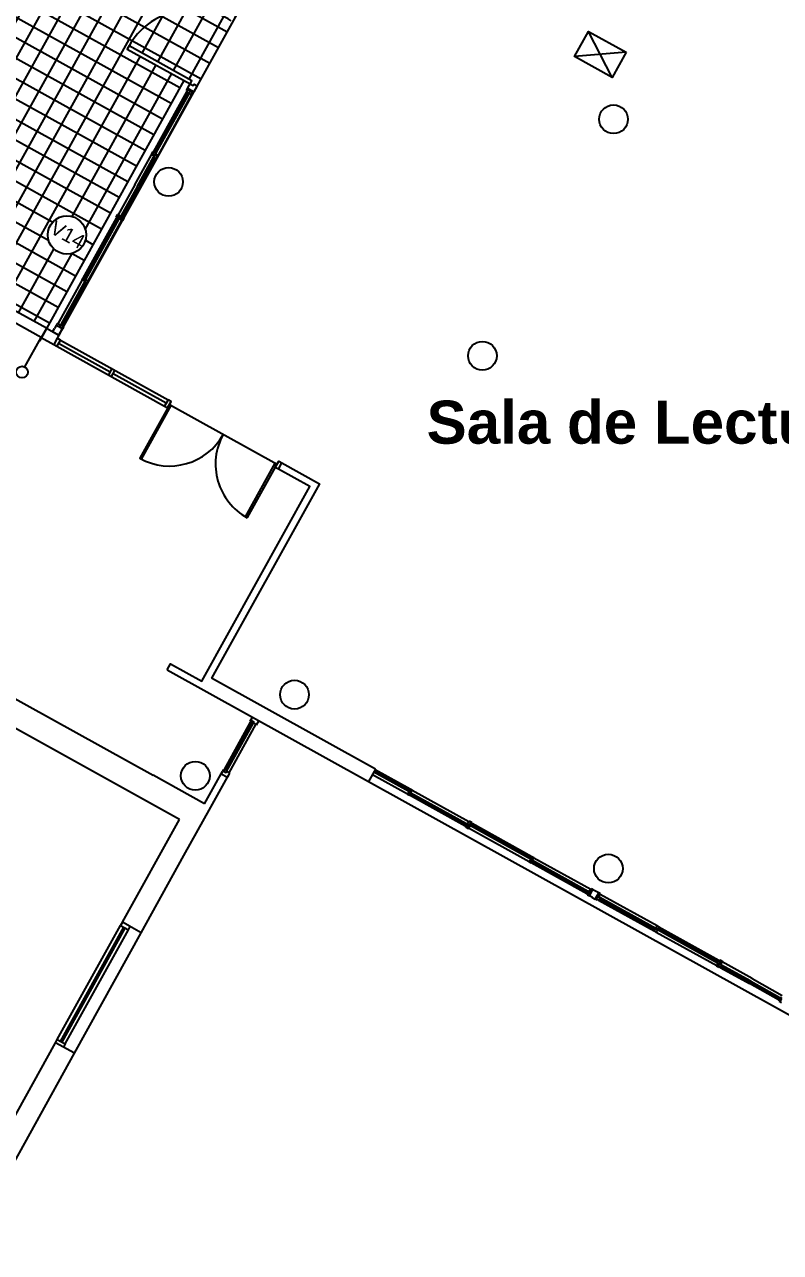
# Model space of a CAD drawing. Header units: millimetres. Extents: x -735 to -481, y 85 to 450.
# Drawn here: x -614.41 to -603.87, y 314.1 to 331.21 of the extents above; entities that cross this region are included whole.
import ezdxf
from ezdxf.enums import TextEntityAlignment as Align

# ---------------------------------------------------------------- set-up
doc = ezdxf.new("R2010")
doc.units = ezdxf.units.MM
doc.layers.get('0').update_dxf_attribs({"color": 6, "linetype": 'CONTINUOUS'})
for name, color, linetype in [('A CONSTRUIR', 1, 'CONTINUOUS'), ('A-CARPINTERIAS PUERTAS', 2, 'CONTINUOUS'), ('A-MUROS', 5, 'CONTINUOUS'), ('dib - cotas', 1, 'CONTINUOUS'), ('dib - muro vista2', 2, 'CONTINUOUS'), ('dib - texto', 2, 'CONTINUOUS'), ('E-COLUMNAS CILINDRICAS', 6, 'CONTINUOUS'), ('VIDRIO', 253, 'CONTINUOUS'), ('VISTA3', 1, 'CONTINUOUS'), ('VISTA4', 3, 'CONTINUOUS')]:
    doc.layers.add(name, color=color, linetype=linetype)
doc.styles.add('STYLE1', font='swisseb.ttf', dxfattribs={"width": 1.32})
doc.styles.add('STYLE2', font='arial.ttf')

# ---------------------------------------------------------------- blocks, each defined once
blk = doc.blocks.new('d')
at = {"layer": 'VISTA3'}
for p, q in [((-14.224, 47.622), (-14.254, 47.622)), ((-14.224, 47.622), (-14.224, 47.612)), ((-14.209, 47.592), (-13.319, 47.592)), ((-12.324, 47.622), (-12.324, 47.572)), ((-12.284, 47.622), (-12.324, 47.622)), ((-12.284, 47.622), (-12.284, 47.612)), ((-12.284, 47.622), (-12.284, 47.612)), ((-12.269, 47.592), (-11.804, 47.592)), ((-11.339, 47.592), (-11.804, 47.592)), ((-11.324, 47.622), (-11.324, 47.612)), ((-11.324, 47.622), (-11.324, 47.612)), ((-11.324, 47.622), (-11.284, 47.622)), ((-11.284, 47.622), (-11.284, 47.572)), ((-9.399, 47.592), (-10.289, 47.592)), ((-9.384, 47.622), (-9.384, 47.612)), ((-9.384, 47.622), (-9.354, 47.622)), ((-14.224, 47.522), (-14.254, 47.522)), ((-14.224, 47.572), (-14.224, 47.522)), ((-13.289, 47.552), (-12.334, 47.552)), ((-12.324, 47.532), (-12.324, 47.522)), ((-12.324, 47.522), (-12.284, 47.522)), ((-12.284, 47.572), (-12.284, 47.522)), ((-12.284, 47.572), (-12.284, 47.522)), ((-11.324, 47.572), (-11.324, 47.522)), ((-11.324, 47.572), (-11.324, 47.522)), ((-11.284, 47.522), (-11.324, 47.522)), ((-11.284, 47.532), (-11.284, 47.522)), ((-10.319, 47.552), (-11.274, 47.552)), ((-9.384, 47.572), (-9.384, 47.522)), ((-9.384, 47.522), (-9.354, 47.522))]:
    blk.add_line(p, q, dxfattribs=at)
for points in [[(-14.304, 47.622), (-14.254, 47.622), (-14.254, 47.522), (-14.304, 47.522)], [(-9.304, 47.622), (-9.354, 47.622), (-9.354, 47.522), (-9.304, 47.522)]]:
    blk.add_lwpolyline(points, dxfattribs=at)
for points in [[(-14.239, 47.572), (-14.209, 47.572), (-14.209, 47.612), (-14.239, 47.612)], [(-13.319, 47.572), (-13.289, 47.572), (-13.289, 47.612), (-13.319, 47.612)], [(-12.299, 47.572), (-12.269, 47.572), (-12.269, 47.612), (-12.299, 47.612)], [(-11.309, 47.572), (-11.339, 47.572), (-11.339, 47.612), (-11.309, 47.612)], [(-10.289, 47.572), (-10.319, 47.572), (-10.319, 47.612), (-10.289, 47.612)], [(-9.369, 47.572), (-9.399, 47.572), (-9.399, 47.612), (-9.369, 47.612)], [(-13.319, 47.532), (-13.289, 47.532), (-13.289, 47.572), (-13.319, 47.572)], [(-12.334, 47.532), (-12.309, 47.532), (-12.309, 47.572), (-12.334, 47.572)], [(-11.274, 47.532), (-11.299, 47.532), (-11.299, 47.572), (-11.274, 47.572)], [(-10.289, 47.532), (-10.319, 47.532), (-10.319, 47.572), (-10.289, 47.572)]]:
    blk.add_lwpolyline(points, close=True, dxfattribs=at)
at = {"layer": 'VISTA4', "color": 1}
for p, q in [((-14.209, 47.612), (-13.319, 47.612)), ((-13.289, 47.612), (-12.324, 47.612)), ((-12.269, 47.612), (-11.804, 47.612)), ((-11.339, 47.612), (-11.804, 47.612)), ((-10.319, 47.612), (-11.284, 47.612)), ((-9.399, 47.612), (-10.289, 47.612)), ((-13.319, 47.532), (-14.224, 47.532)), ((-13.319, 47.572), (-14.209, 47.572)), ((-13.289, 47.572), (-12.334, 47.572)), ((-13.289, 47.532), (-12.334, 47.532)), ((-11.804, 47.532), (-12.284, 47.532)), ((-11.804, 47.572), (-12.269, 47.572)), ((-11.804, 47.572), (-11.339, 47.572)), ((-11.804, 47.532), (-11.324, 47.532)), ((-10.319, 47.572), (-11.274, 47.572)), ((-10.319, 47.532), (-11.274, 47.532)), ((-10.289, 47.572), (-9.399, 47.572)), ((-10.289, 47.532), (-9.384, 47.532))]:
    blk.add_line(p, q, dxfattribs=at)

msp = doc.modelspace()

# ---------------------------------------------------------------- hatches: boundary and pattern name
at = {"layer": 'VIDRIO'}
h = msp.add_hatch(dxfattribs=at)
h.set_pattern_fill('_USER,_O', color=256, scale=0.25, angle=-29, double=1, pattern_type=0)
h.set_pattern_definition([(331, (-758.40567, 468.23622), (0.1212024, 0.21865493), []), (61, (-758.40567, 468.23622), (-0.21865493, 0.1212024), [])])
h.paths.add_polyline_path([(-616.23, 328.158), (-616.231, 328.158), (-614.103, 326.978), (-614.103, 326.979), (-614.102, 326.979), (-612.187, 330.434), (-612.975, 330.871), (-612.951, 330.914, -0.392428), (-611.638, 331.327, -0.392428), (-611.984, 332.659), (-611.959, 332.703), (-611.171, 332.266), (-609.503, 335.276), (-635.606, 334.82), (-636.169, 333.804), (-634.6, 332.935), (-634.084, 332.649), (-632.16, 331.582), (-631.644, 331.296), (-629.903, 330.331), (-625.093, 327.665), (-621.148, 325.478), (-620.506, 325.122), (-619.701, 324.676), (-618.401, 323.955), (-617.597, 323.509), (-616.308, 322.795), (-616.27, 322.863), (-616.262, 322.858), (-615.399, 324.413), (-615.408, 324.418), (-615.373, 324.482), (-615.46, 324.531), (-617.588, 325.709, -1.000421)])
h.paths.add_polyline_path([(-620.774, 333.332), (-620.775, 333.382), (-620.783, 333.832), (-618.783, 333.867), (-618.774, 333.367)], flags=16)
h.paths.add_polyline_path([(-620.633, 325.511, -1), (-620.983, 325.705, -1)], flags=16)
h.paths.add_polyline_path([(-622.597, 334.629, -1), (-622.497, 334.574, -1)], flags=16)
h.paths.add_polyline_path([(-622.564, 334.611, -1), (-622.529, 334.592, -1)], flags=0)
h.paths.add_polyline_path([(-624.274, 333.271), (-626.273, 333.236), (-626.274, 333.286), (-626.282, 333.736), (-624.282, 333.771)], flags=16)
h.paths.add_polyline_path([(-617.098, 334.725, -1), (-616.997, 334.669, -1)], flags=16)
h.paths.add_polyline_path([(-617.065, 334.707, -1), (-617.03, 334.688, -1)], flags=0)
h.paths.add_polyline_path([(-616.672, 324.965, -1), (-616.815, 325.044, -1)], flags=16)
h.paths.add_polyline_path([(-615.275, 333.428), (-615.276, 333.478), (-615.284, 333.928), (-613.284, 333.963), (-613.275, 333.463)], flags=16)
h.paths.add_polyline_path([(-616.436, 324.834, -1), (-616.579, 324.913, -1)], flags=16)
h.paths.add_polyline_path([(-614.051, 328.409, -1), (-613.583, 328.149, -1)], flags=16)
h.paths.add_polyline_path([(-616.2, 324.703, -1), (-616.343, 324.782, -1)], flags=16)
h.paths.add_polyline_path([(-615.964, 324.572, -1), (-616.107, 324.652, -1)], flags=16)
h.paths.add_polyline_path([(-616.26, 323.087, -1), (-616.61, 323.281, -1)], flags=16)
h.paths.add_polyline_path([(-612.713, 332.071, -1), (-612.245, 331.812, -1)], flags=16)
h.paths.add_polyline_path([(-628.096, 334.533, -1), (-627.996, 334.478, -1)], flags=16)
h.paths.add_polyline_path([(-628.063, 334.515, -1), (-628.028, 334.496, -1)], flags=0)
h.paths.add_polyline_path([(-629.773, 333.175), (-631.773, 333.14), (-631.773, 333.19), (-631.781, 333.64), (-629.782, 333.675)], flags=16)
h.paths.add_polyline_path([(-611.598, 334.821, -1), (-611.498, 334.765, -1)], flags=16)
h.paths.add_polyline_path([(-611.566, 334.803, -1), (-611.531, 334.784, -1)], flags=0)
h.paths.add_polyline_path([(-610.585, 334.558, -1), (-610.117, 334.299, -1)], flags=16)
h.paths.add_polyline_path([(-633.595, 334.437, -1), (-633.495, 334.382, -1)], flags=16)
h.paths.add_polyline_path([(-633.562, 334.419, -1), (-633.527, 334.4, -1)], flags=0)
h.paths.add_polyline_path([(-611.009, 332.147), (-611.053, 332.172), (-611.041, 332.194), (-611.085, 332.218), (-611.109, 332.174), (-611.984, 332.659, 0.392428), (-611.638, 331.327, -0.031395), (-611.527, 331.265, -0.031395), (-611.638, 331.327, 0.392428), (-612.951, 330.914), (-612.076, 330.429), (-612.1, 330.386), (-612.057, 330.362), (-612.044, 330.383), (-612.001, 330.359)])
h.paths.add_polyline_path([(-616.829, 324.996), (-616.703, 324.926), (-616.651, 325.019), (-616.778, 325.089)], flags=24)
h.paths.add_polyline_path([(-616.594, 324.864), (-616.467, 324.793), (-616.414, 324.888), (-616.542, 324.959)], flags=24)
h.paths.add_polyline_path([(-616.358, 324.733), (-616.231, 324.663), (-616.178, 324.757), (-616.306, 324.828)], flags=24)
h.paths.add_polyline_path([(-616.121, 324.603), (-615.994, 324.533), (-615.943, 324.626), (-616.069, 324.696)], flags=24)
h.paths.add_polyline_path([(-610.674, 334.448), (-610.151, 334.158), (-610.005, 334.421), (-610.528, 334.711)], flags=24)
h.paths.add_polyline_path([(-614.14, 328.298), (-613.617, 328.008), (-613.471, 328.272), (-613.994, 328.561)], flags=24)
h.paths.add_polyline_path([(-612.805, 331.957), (-612.281, 331.666), (-612.132, 331.934), (-612.656, 332.225)], flags=24)

# ---------------------------------------------------------------- linework, layer by layer
msp.add_lwpolyline([(-612.112, 330.364), (-612.1, 330.386), (-612.057, 330.362), (-612.044, 330.383), (-612.001, 330.359), (-612.013, 330.337), (-612.013, 330.337), (-612.025, 330.316)])
msp.add_arc((-612.072, 330.413), 1.012, 57.4036, 150.3021)
at = {"layer": 'A CONSTRUIR'}
msp.add_circle((-614.442, 326.368), 0.0819, dxfattribs=at)
at = {"layer": 'A-CARPINTERIAS PUERTAS'}
msp.add_line((-610.865, 325.023), (-610.846, 325.058), dxfattribs=at)
for points in [[(-612.385, 325.913), (-612.799, 325.166), (-612.777, 325.154), (-612.363, 325.901), (-612.385, 325.913)], [(-610.892, 325.085), (-611.306, 324.339), (-611.328, 324.351), (-610.914, 325.097), (-610.892, 325.085)]]:
    msp.add_lwpolyline(points, dxfattribs=at)
for centre, start, end in [((-612.385, 325.913), 241, 331), ((-610.892, 325.085), 151, 241)]:
    msp.add_arc(centre, 0.854, start, end, dxfattribs=at)
at = {"layer": 'A-MUROS'}
for p, q in [((-614.103, 326.978), (-616.231, 328.158)), ((-614.175, 326.848), (-616.303, 328.027)), ((-614.103, 326.979), (-614.175, 326.848)), ((-614.103, 326.978), (-613.928, 326.882)), ((-614.175, 326.848), (-614.001, 326.751)), ((-612.791, 320.434), (-616.633, 322.564)), ((-612.421, 322.216), (-609.614, 320.66)), ((-609.517, 320.835), (-611.8, 322.1)), ((-609.64, 320.903), (-609.64, 320.903)), ((-611.9, 320.352), (-612.617, 320.749)), ((-612.249, 320.134), (-612.791, 320.434)), ((-612.186, 319.628), (-611.812, 320.303)), ((-613.044, 318.699), (-612.249, 320.134)), ((-612.782, 318.554), (-612.186, 319.628)), ((-612.782, 318.554), (-613.044, 318.699)), ((-614.848, 315.446), (-613.975, 317.02)), ((-613.713, 316.875), (-613.975, 317.02)), ((-615.252, 314.098), (-613.713, 316.875))]:
    msp.add_line(p, q, dxfattribs=at)
for points in [[(-613.928, 326.882), (-614.001, 326.751)], [(-612.421, 322.216), (-612.373, 322.303), (-611.935, 322.061), (-610.432, 324.773), (-610.869, 325.015), (-610.821, 325.103), (-610.296, 324.812), (-611.8, 322.1)], [(-617.597, 323.509), (-612.617, 320.749)], [(-611.9, 320.352), (-611.668, 320.77)], [(-611.9, 320.352), (-611.668, 320.77)], [(-611.812, 320.303), (-611.58, 320.722)], [(-611.812, 320.303), (-611.58, 320.722)], [(-611.668, 320.77), (-611.58, 320.722)], [(-609.517, 320.835), (-609.614, 320.66)]]:
    msp.add_lwpolyline(points, dxfattribs=at)
at = {"layer": 'dib - cotas'}
for p, q in [((-612.151, 330.294), (-612.136, 330.321)), ((-612.132, 330.267), (-612.595, 329.431)), ((-612.142, 330.289), (-612.151, 330.294)), ((-612.064, 330.246), (-612.072, 330.251)), ((-612.064, 330.246), (-612.049, 330.272)), ((-612.592, 329.355), (-612.817, 328.948)), ((-612.626, 329.437), (-612.645, 329.402)), ((-612.602, 329.378), (-612.645, 329.402)), ((-612.602, 329.378), (-612.645, 329.402)), ((-612.617, 329.432), (-612.626, 329.437)), ((-612.539, 329.389), (-612.582, 329.413)), ((-612.558, 329.354), (-612.567, 329.359)), ((-612.558, 329.354), (-612.567, 329.359)), ((-612.558, 329.354), (-612.539, 329.389)), ((-613.042, 328.542), (-612.817, 328.948)), ((-613.572, 327.669), (-613.109, 328.504)), ((-613.13, 328.528), (-613.111, 328.563)), ((-613.122, 328.523), (-613.13, 328.528)), ((-613.067, 328.538), (-613.111, 328.563)), ((-613.067, 328.538), (-613.111, 328.563)), ((-613.043, 328.479), (-613.087, 328.503)), ((-613.023, 328.514), (-613.043, 328.479)), ((-613.023, 328.514), (-613.032, 328.519)), ((-613.023, 328.514), (-613.032, 328.519)), ((-613.884, 327.023), (-613.551, 327.623)), ((-613.953, 327.044), (-613.967, 327.018)), ((-613.909, 327.02), (-613.953, 327.044)), ((-613.865, 326.996), (-613.88, 326.969)), ((-613.865, 326.996), (-613.874, 327)), ((-614.402, 326.439), (-614.175, 326.848)), ((-613.952, 326.839), (-614.001, 326.751)), ((-613.933, 326.771), (-613.215, 326.373)), ((-613.191, 326.417), (-613.239, 326.329)), ((-613.171, 326.349), (-612.432, 325.939)), ((-612.408, 325.983), (-612.457, 325.895)), ((-611.606, 320.82), (-611.241, 321.478)), ((-611.262, 321.501), (-611.231, 321.557)), ((-611.254, 321.496), (-611.262, 321.501)), ((-611.175, 321.453), (-611.219, 321.477)), ((-611.175, 321.453), (-611.144, 321.509)), ((-611.668, 320.77), (-611.651, 320.8)), ((-611.651, 320.8), (-611.668, 320.77)), ((-611.668, 320.77), (-611.58, 320.722)), ((-611.637, 320.826), (-611.651, 320.8)), ((-611.628, 320.821), (-611.637, 320.826)), ((-611.549, 320.777), (-611.593, 320.802)), ((-611.58, 320.722), (-611.564, 320.751)), ((-611.564, 320.751), (-611.58, 320.722)), ((-611.549, 320.777), (-611.564, 320.751)), ((-609.042, 320.537), (-609.531, 320.808)), ((-608.257, 320.056), (-609.036, 320.488)), ((-608.234, 320.067), (-608.21, 320.11)), ((-608.234, 320.067), (-608.21, 320.11)), ((-608.224, 320.004), (-608.199, 320.047)), ((-608.175, 320.091), (-608.21, 320.11)), ((-607.346, 319.597), (-608.181, 320.06)), ((-608.18, 320.082), (-608.175, 320.091)), ((-608.259, 320.023), (-608.254, 320.032)), ((-608.259, 320.023), (-608.254, 320.032)), ((-608.259, 320.023), (-608.224, 320.004)), ((-606.56, 319.116), (-607.339, 319.547)), ((-606.562, 319.082), (-606.557, 319.091)), ((-606.562, 319.082), (-606.536, 319.068)), ((-606.538, 319.126), (-606.513, 319.17)), ((-606.513, 319.17), (-606.487, 319.155)), ((-606.428, 319.008), (-606.454, 319.023)), ((-606.428, 319.008), (-606.423, 319.017)), ((-606.38, 319.096), (-606.406, 319.11)), ((-606.404, 319.052), (-606.38, 319.096)), ((-606.401, 319.027), (-605.622, 318.596)), ((-605.576, 318.616), (-604.741, 318.153)), ((-604.723, 318.166), (-604.718, 318.175)), ((-604.718, 318.175), (-604.683, 318.155)), ((-604.707, 318.112), (-604.683, 318.155)), ((-604.707, 318.112), (-604.683, 318.155)), ((-604.766, 318.087), (-604.742, 318.131)), ((-604.731, 318.068), (-604.766, 318.087)), ((-604.731, 318.068), (-604.727, 318.077)), ((-604.731, 318.068), (-604.727, 318.077)), ((-604.704, 318.087), (-604.297, 317.861)), ((-603.89, 317.636), (-604.297, 317.861)), ((-603.892, 317.602), (-603.887, 317.611)), ((-603.892, 317.602), (-603.887, 317.611)), ((-603.892, 317.602), (-603.857, 317.583))]:
    msp.add_line(p, q, dxfattribs=at)
for points in [[(-606.026, 330.825), (-606.22, 330.475), (-606.744, 330.766), (-606.55, 331.116)], [(-612.1, 330.386), (-612.076, 330.429), (-612.951, 330.914), (-612.975, 330.871)], [(-612.135, 330.303), (-612.15, 330.276), (-612.115, 330.257), (-612.1, 330.283)], [(-612.1, 330.283), (-612.115, 330.257), (-612.08, 330.238), (-612.065, 330.264)], [(-612.613, 329.441), (-612.625, 329.419), (-612.59, 329.4), (-612.578, 329.422)], [(-612.594, 329.391), (-612.609, 329.365), (-612.574, 329.345), (-612.56, 329.372)], [(-613.126, 328.514), (-613.114, 328.536), (-613.079, 328.516), (-613.091, 328.495)], [(-613.074, 328.525), (-613.06, 328.551), (-613.025, 328.532), (-613.039, 328.506)], [(-613.604, 327.652), (-613.589, 327.679), (-613.554, 327.659), (-613.569, 327.633)], [(-613.569, 327.633), (-613.554, 327.659), (-613.519, 327.64), (-613.534, 327.614)], [(-613.916, 327.007), (-613.902, 327.033), (-613.867, 327.014), (-613.881, 326.987)], [(-611.258, 321.488), (-611.246, 321.51), (-611.211, 321.49), (-611.224, 321.468)], [(-611.623, 320.83), (-611.635, 320.808), (-611.6, 320.788), (-611.588, 320.81)], [(-609.006, 320.54), (-609.033, 320.555), (-609.052, 320.52), (-609.026, 320.505)], [(-609.026, 320.505), (-609.052, 320.52), (-609.071, 320.485), (-609.045, 320.47)], [(-608.221, 320.059), (-608.247, 320.074), (-608.267, 320.039), (-608.241, 320.024)], [(-608.171, 320.077), (-608.193, 320.09), (-608.212, 320.055), (-608.191, 320.042)], [(-607.329, 319.565), (-607.355, 319.579), (-607.375, 319.544), (-607.348, 319.53)], [(-607.31, 319.6), (-607.336, 319.614), (-607.355, 319.579), (-607.329, 319.565)], [(-606.524, 319.119), (-606.551, 319.133), (-606.57, 319.098), (-606.544, 319.084)], [(-606.417, 319.059), (-606.391, 319.045), (-606.41, 319.01), (-606.436, 319.024)], [(-613.044, 318.699), (-613.068, 318.656), (-612.959, 318.595), (-612.935, 318.639)], [(-605.612, 318.613), (-605.586, 318.599), (-605.606, 318.564), (-605.632, 318.578)], [(-605.593, 318.648), (-605.567, 318.634), (-605.586, 318.599), (-605.612, 318.613)], [(-604.732, 318.171), (-604.71, 318.159), (-604.729, 318.124), (-604.751, 318.136)], [(-604.72, 318.119), (-604.694, 318.104), (-604.713, 318.069), (-604.74, 318.084)], [(-603.854, 317.639), (-603.881, 317.653), (-603.9, 317.618), (-603.874, 317.604)], [(-613.975, 317.02), (-613.951, 317.064), (-613.841, 317.003), (-613.866, 316.959)]]:
    msp.add_lwpolyline(points, close=True, dxfattribs=at)
for points in [[(-612.025, 330.316), (-612.049, 330.272), (-612.136, 330.321), (-612.112, 330.364)], [(-613.904, 326.926), (-613.928, 326.882), (-614.016, 326.93), (-613.991, 326.974)], [(-613.904, 326.926), (-613.88, 326.969), (-613.967, 327.018), (-613.991, 326.974)], [(-614.001, 326.751), (-613.957, 326.727), (-613.908, 326.814), (-613.952, 326.839)], [(-613.239, 326.329), (-613.196, 326.305), (-613.147, 326.392), (-613.191, 326.417)], [(-612.457, 325.895), (-612.413, 325.871), (-612.364, 325.958), (-612.408, 325.983)], [(-610.869, 325.015), (-610.913, 325.04), (-610.865, 325.127), (-610.821, 325.103)], [(-606.492, 319.044), (-606.536, 319.068), (-606.487, 319.155), (-606.443, 319.131)], [(-606.498, 319.047), (-606.454, 319.023), (-606.406, 319.11), (-606.45, 319.135)]]:
    msp.add_lwpolyline(points, dxfattribs=at)
at = {"layer": 'dib - muro vista2'}
msp.add_circle((-613.817, 328.279), 0.267, dxfattribs=at)
at = {"layer": 'E-COLUMNAS CILINDRICAS'}
for centre in [(-606.2, 329.892), (-612.4, 329.019), (-608.027, 326.595), (-610.645, 321.872), (-612.027, 320.741), (-612.027, 320.741), (-606.272, 319.448)]:
    msp.add_circle(centre, 0.2, dxfattribs=at)
at = {"layer": 'VISTA4'}
for p, q in [((-613.928, 326.882), (-609.046, 335.689)), ((-606.22, 330.475), (-606.55, 331.116)), ((-606.026, 330.825), (-606.744, 330.766)), ((-612.187, 330.434), (-614.201, 326.8)), ((-612.15, 330.276), (-612.612, 329.441)), ((-612.115, 330.257), (-612.577, 329.422)), ((-612.08, 330.238), (-612.547, 329.393)), ((-612.87, 328.978), (-612.637, 329.397)), ((-612.835, 328.958), (-612.609, 329.365)), ((-612.574, 329.345), (-612.8, 328.939)), ((-612.87, 328.978), (-613.102, 328.558)), ((-612.835, 328.958), (-613.06, 328.551)), ((-613.025, 328.532), (-612.8, 328.939)), ((-613.589, 327.679), (-613.126, 328.514)), ((-613.554, 327.659), (-613.091, 328.495)), ((-613.519, 327.64), (-613.052, 328.484)), ((-613.604, 327.652), (-613.944, 327.039)), ((-613.569, 327.633), (-613.902, 327.033)), ((-613.867, 327.014), (-613.534, 327.614)), ((-614.001, 326.751), (-612.413, 325.871)), ((-611.623, 320.83), (-611.258, 321.488)), ((-611.593, 320.801), (-611.223, 321.468)), ((-611.558, 320.782), (-611.184, 321.458)), ((-609.071, 320.485), (-609.56, 320.756)), ((-609.052, 320.52), (-609.541, 320.791)), ((-609.033, 320.555), (-609.522, 320.826)), ((-609.614, 320.66), (-601.821, 316.341)), ((-608.267, 320.039), (-609.045, 320.47)), ((-609.026, 320.505), (-608.247, 320.074)), ((-609.006, 320.54), (-608.215, 320.102)), ((-607.355, 319.579), (-608.191, 320.042)), ((-607.336, 319.614), (-608.171, 320.077)), ((-607.375, 319.544), (-608.219, 320.012)), ((-606.57, 319.098), (-607.348, 319.53)), ((-607.329, 319.565), (-606.551, 319.133)), ((-607.31, 319.6), (-606.518, 319.161)), ((-606.41, 319.01), (-605.632, 318.578)), ((-605.612, 318.613), (-606.391, 319.045)), ((-605.593, 318.648), (-606.385, 319.087)), ((-613.951, 317.064), (-613.068, 318.656)), ((-613.907, 317.04), (-613.025, 318.631)), ((-613.885, 317.027), (-613.003, 318.619)), ((-613.841, 317.003), (-612.959, 318.595)), ((-613.713, 316.875), (-612.782, 318.554)), ((-605.606, 318.564), (-604.762, 318.096)), ((-605.586, 318.599), (-604.751, 318.136)), ((-605.567, 318.634), (-604.732, 318.171)), ((-604.713, 318.069), (-604.307, 317.844)), ((-604.287, 317.879), (-604.694, 318.104)), ((-604.268, 317.914), (-604.688, 318.147)), ((-603.9, 317.619), (-604.307, 317.844)), ((-604.287, 317.879), (-603.881, 317.653)), ((-604.268, 317.914), (-603.848, 317.681))]:
    msp.add_line(p, q, dxfattribs=at)
for points in [[(-613.908, 326.814), (-612.408, 325.983)], [(-612.389, 325.915), (-610.889, 325.083)]]:
    msp.add_lwpolyline(points, dxfattribs=at)

# ---------------------------------------------------------------- block references
at = {"layer": 'VISTA4', "rotation": 331}
msp.add_blockref('d', (-614.752, 284.952), dxfattribs=at)

# ---------------------------------------------------------------- texts
at = {"layer": 'dib - cotas', "style": 'STYLE2'}
msp.add_text('V14', height=0.2, rotation=331, dxfattribs=at).set_placement((-613.854, 328.197), align=Align.CENTER)
at = {"layer": 'dib - texto', "insert": (-608.805, 325.97), "char_height": 0.6, "width": 20.056, "attachment_point": 1, "style": 'STYLE1'}
msp.add_mtext('{\\fArial|b1|i0|c0|p34;Sala de Lectura}', dxfattribs=at)

doc.saveas('drawing.dxf')
